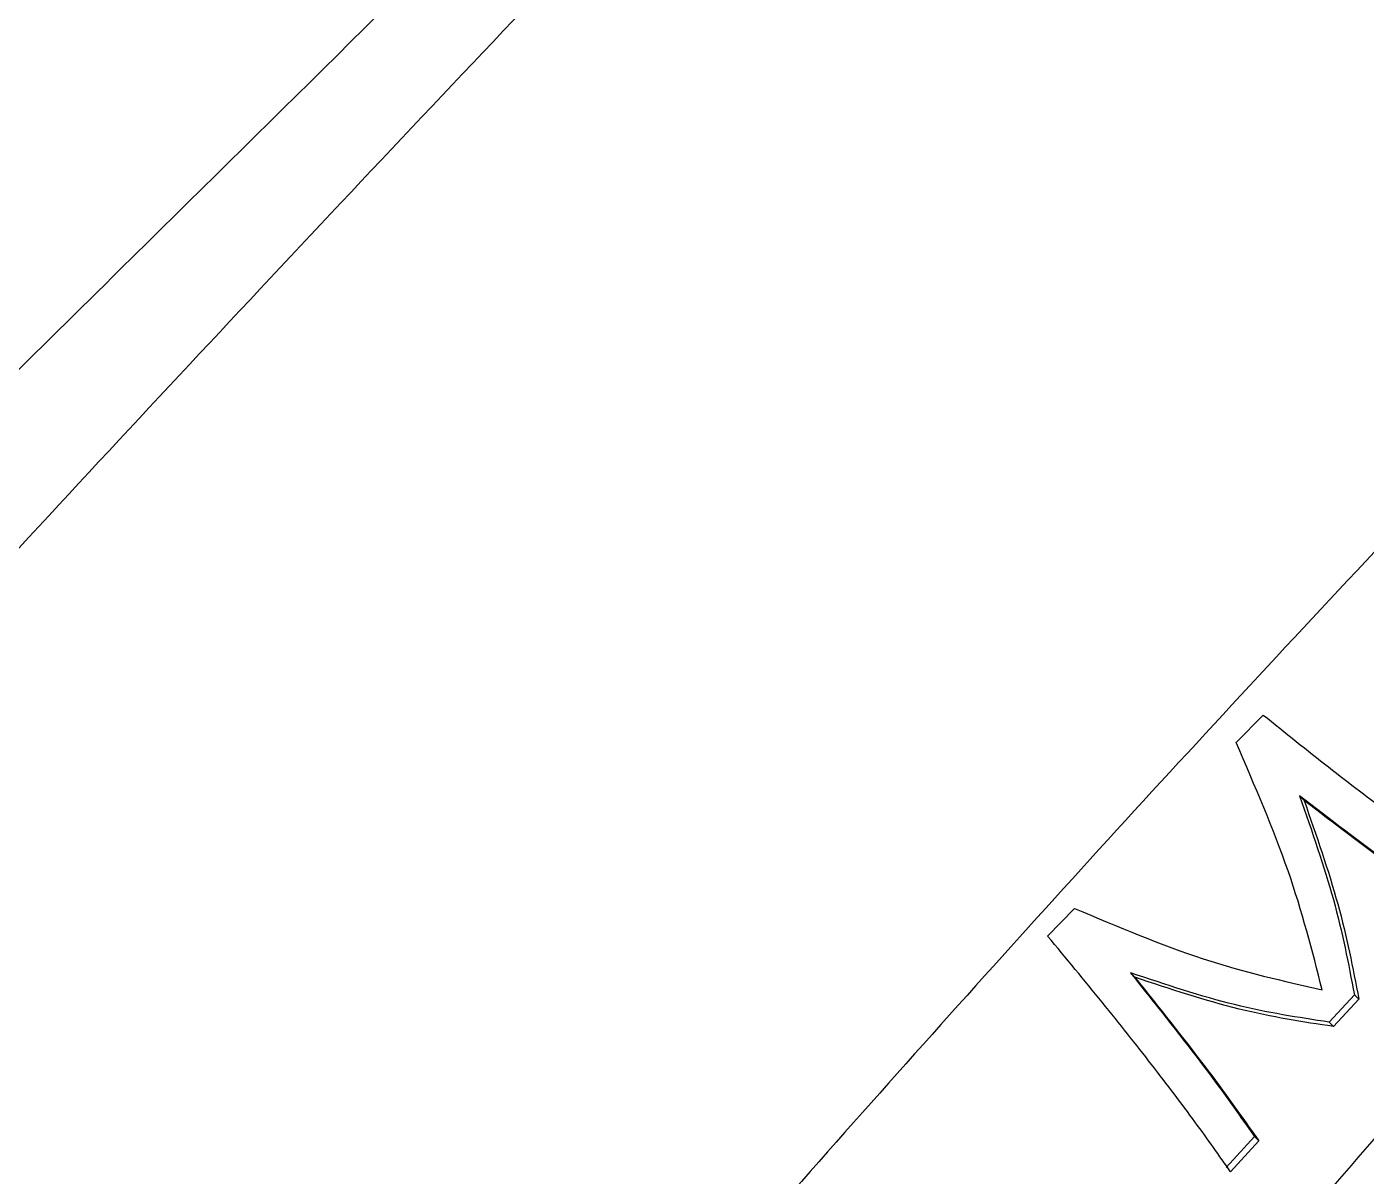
# Model space of a CAD drawing. Extents: x 943 to 1030, y 781 to 934.
# Drawn here: x 954.16 to 956.021, y 874.33 to 875.927 of the extents above; entities that cross this region are included whole.
import ezdxf

# ---------------------------------------------------------------- set-up
doc = ezdxf.new("R2010")
doc.units = 0
doc.header["$MEASUREMENT"] = 0
doc.layers.add('1', color=4, linetype='Continuous')

# ---------------------------------------------------------------- blocks, each defined once
blk = doc.blocks.new('AIRA')
at = {"layer": '1', "color": 3, "linetype": 'Continuous', "lineweight": 25}
for p, q in [((12.6627, 71.7666), (12.7002, 71.805)), ((12.7569, 71.6864), (12.7507, 71.6925)), ((12.4006, 71.4979), (12.4381, 71.5363)), ((12.522, 71.4406), (12.5158, 71.4467)), ((12.8268, 71.4164), (12.7917, 71.3783)), ((12.833, 71.4103), (12.8268, 71.4164)), ((12.833, 71.4103), (12.7979, 71.3722)), ((12.7979, 71.3722), (12.7917, 71.3783)), ((12.688, 71.2195), (12.6487, 71.1763)), ((12.6942, 71.2133), (12.6549, 71.1702)), ((12.6942, 71.2133), (12.688, 71.2195))]:
    blk.add_line(p, q, dxfattribs=at)
for points, knots in [([(16.7635, 77.6975), (16.438, 77.4073), (15.787, 76.8269), (14.8258, 75.9334), (13.8771, 75.0243), (12.943, 74.0988), (12.0242, 73.1586), (11.1221, 72.2041), (10.236, 71.2375), (9.661, 70.5833), (9.3735, 70.2562)], [0, 0, 0, 0, 0.125, 0.25, 0.375, 0.5, 0.625, 0.75, 0.875, 1, 1, 1, 1]), ([(10.1026, 71.9775), (10.2812, 72.1544), (11.0897, 72.955), (12.3557, 74.2057), (13.5215, 75.3446), (14.2046, 76.0094), (14.6141, 76.4073), (14.9505, 76.7343), (15.1365, 76.9152)], [0, 0, 0, 0, 0.106937, 0.484076, 0.757109, 0.80038, 0.889603, 1, 1, 1, 1]), ([(10.4201, 71.7437), (10.6511, 71.9705), (11.284, 72.5916), (12.3142, 73.6141), (13.51, 74.8099), (14.5376, 75.8454), (15.1639, 76.4835), (15.3958, 76.7198)], [0, 0, 0, 0, 0.138146, 0.378364, 0.618507, 0.858724, 1, 1, 1, 1]), ([(17.9126, 76.6519), (17.5918, 76.4092), (16.9535, 75.9263), (16.0442, 75.1453), (15.1613, 74.3457), (14.3049, 73.5215), (13.474, 72.6841), (12.6644, 71.8362), (11.8848, 70.9679), (11.1301, 70.0685), (10.6622, 69.4397), (10.4269, 69.1234)], [0, 0, 0, 0, 0.113392, 0.225638, 0.337341, 0.448782, 0.560233, 0.669481, 0.778832, 0.888788, 1, 1, 1, 1]), ([(18.3969, 76.174), (18.2652, 76.0854), (17.9989, 75.9062), (17.6017, 75.6241), (17.2018, 75.3284), (16.8001, 75.0184), (16.4085, 74.7031), (15.9602, 74.3274), (15.4514, 73.88), (14.8696, 73.339), (14.355, 72.834), (13.9157, 72.3844), (13.5603, 72.0082), (13.2221, 71.6376), (12.9012, 71.2732), (12.5878, 70.9043), (12.2149, 70.4484), (11.7912, 69.9015), (11.3335, 69.273), (11.0502, 68.8492), (10.9105, 68.6404)], [0, 0, 0, 0, 0.044709, 0.090349, 0.13691, 0.184379, 0.232745, 0.277954, 0.348418, 0.422679, 0.500679, 0.550525, 0.598903, 0.645795, 0.691185, 0.735062, 0.781563, 0.856423, 0.929252, 1, 1, 1, 1]), ([(10.8408, 72.7192), (10.8444, 72.7229), (10.8542, 72.7326), (10.8835, 72.762), (10.9386, 72.8171), (10.9876, 72.866), (11.017, 72.8954)], [0, 0, 0, 0, 0.0620424, 0.1660565, 0.4999998, 1, 1, 1, 1]), ([(12.6693, 70.8112), (12.9466, 71.1298), (13.5013, 71.7671), (14.0916, 72.3715), (14.3868, 72.6738)], [0, 0, 0, 0, 0.499989, 1, 1, 1, 1]), ([(12.7002, 71.805), (12.7308, 71.7804), (12.7919, 71.7313), (12.8766, 71.6671), (12.9546, 71.6109), (12.9981, 71.5826), (13.0199, 71.5684)], [0, 0, 0, 0, 0.250827, 0.500686, 0.749471, 1, 1, 1, 1]), ([(12.7821, 71.4234), (12.7683, 71.4774), (12.7406, 71.5857), (12.6887, 71.7062), (12.6627, 71.7666)], [0, 0, 0, 0, 0.498621, 1, 1, 1, 1]), ([(12.9742, 71.5316), (12.9417, 71.5531), (12.8766, 71.5961), (12.7927, 71.6604), (12.7507, 71.6925)], [0, 0, 0, 0, 0.499174, 1, 1, 1, 1]), ([(12.7507, 71.6925), (12.7678, 71.6436), (12.8019, 71.546), (12.8185, 71.4596), (12.8268, 71.4164)], [0, 0, 0, 0, 0.500962, 1, 1, 1, 1]), ([(12.7569, 71.6864), (12.7739, 71.6375), (12.808, 71.5399), (12.8247, 71.4534), (12.833, 71.4103)], [0, 0, 0, 0, 0.500962, 1, 1, 1, 1]), ([(12.9803, 71.5255), (12.9478, 71.547), (12.8827, 71.59), (12.7988, 71.6542), (12.7569, 71.6864)], [0, 0, 0, 0, 0.499174, 1, 1, 1, 1]), ([(14.1447, 71.5539), (13.8431, 71.2366), (13.2398, 70.6021), (12.6634, 69.9435), (12.3751, 69.6142)], [0, 0, 0, 0, 0.49994, 1, 1, 1, 1]), ([(12.3178, 69.4712), (12.6224, 69.8215), (13.2316, 70.5221), (13.8715, 71.1955), (14.1914, 71.5321)], [0, 0, 0, 0, 0.500027, 1, 1, 1, 1]), ([(12.4381, 71.5363), (12.4988, 71.5107), (12.6203, 71.4594), (12.7281, 71.4355), (12.7821, 71.4234)], [0, 0, 0, 0, 0.49898, 1, 1, 1, 1]), ([(14.2219, 71.5071), (14.0066, 71.281), (13.576, 70.8286), (12.945, 70.1362), (12.5366, 69.6641), (12.3324, 69.428)], [0, 0, 0, 0, 0.333307, 0.666645, 1, 1, 1, 1]), ([(12.3488, 69.4402), (12.3983, 69.498), (12.4997, 69.6165), (12.6482, 69.7872), (12.7871, 69.9455), (12.9078, 70.0817), (13.0099, 70.1961), (13.0963, 70.2923), (13.1849, 70.3904), (13.2908, 70.507), (13.4265, 70.6553), (13.5895, 70.8318), (13.7801, 71.036), (13.9943, 71.263), (14.1458, 71.4211), (14.2238, 71.5024)], [0, 0, 0, 0, 0.082003, 0.167883, 0.243471, 0.308766, 0.36377, 0.408482, 0.44795, 0.505974, 0.578065, 0.664221, 0.76444, 0.878724, 1, 1, 1, 1]), ([(12.6549, 71.1702), (12.6391, 71.1927), (12.6074, 71.238), (12.5464, 71.3182), (12.4778, 71.4049), (12.4264, 71.4669), (12.4006, 71.4979)], [0, 0, 0, 0, 0.249013, 0.499921, 0.749431, 1, 1, 1, 1]), ([(12.5158, 71.4467), (12.5496, 71.4044), (12.6171, 71.3197), (12.6644, 71.2529), (12.688, 71.2195)], [0, 0, 0, 0, 0.4997517, 1, 1, 1, 1]), ([(12.7917, 71.3783), (12.749, 71.3848), (12.6634, 71.3977), (12.5651, 71.4304), (12.5158, 71.4467)], [0, 0, 0, 0, 0.498906, 1, 1, 1, 1]), ([(12.522, 71.4406), (12.5557, 71.3982), (12.6232, 71.3135), (12.6705, 71.2467), (12.6942, 71.2133)], [0, 0, 0, 0, 0.499752, 1, 1, 1, 1]), ([(12.7979, 71.3722), (12.7552, 71.3786), (12.6696, 71.3916), (12.5713, 71.4242), (12.522, 71.4406)], [0, 0, 0, 0, 0.498906, 1, 1, 1, 1]), ([(12.5254, 70.5422), (12.6002, 70.6339), (12.7435, 70.8099), (12.9632, 71.0649), (13.1096, 71.2263), (13.1829, 71.307)], [0, 0, 0, 0, 0.352414, 0.676106, 1, 1, 1, 1])]:
    blk.add_open_spline(points, degree=3, knots=knots, dxfattribs=at)

msp = doc.modelspace()

# ---------------------------------------------------------------- block references
at = {"layer": '1'}
msp.add_blockref('AIRA', (943.1775, 803.1658), dxfattribs=at)

doc.saveas('drawing.dxf')
